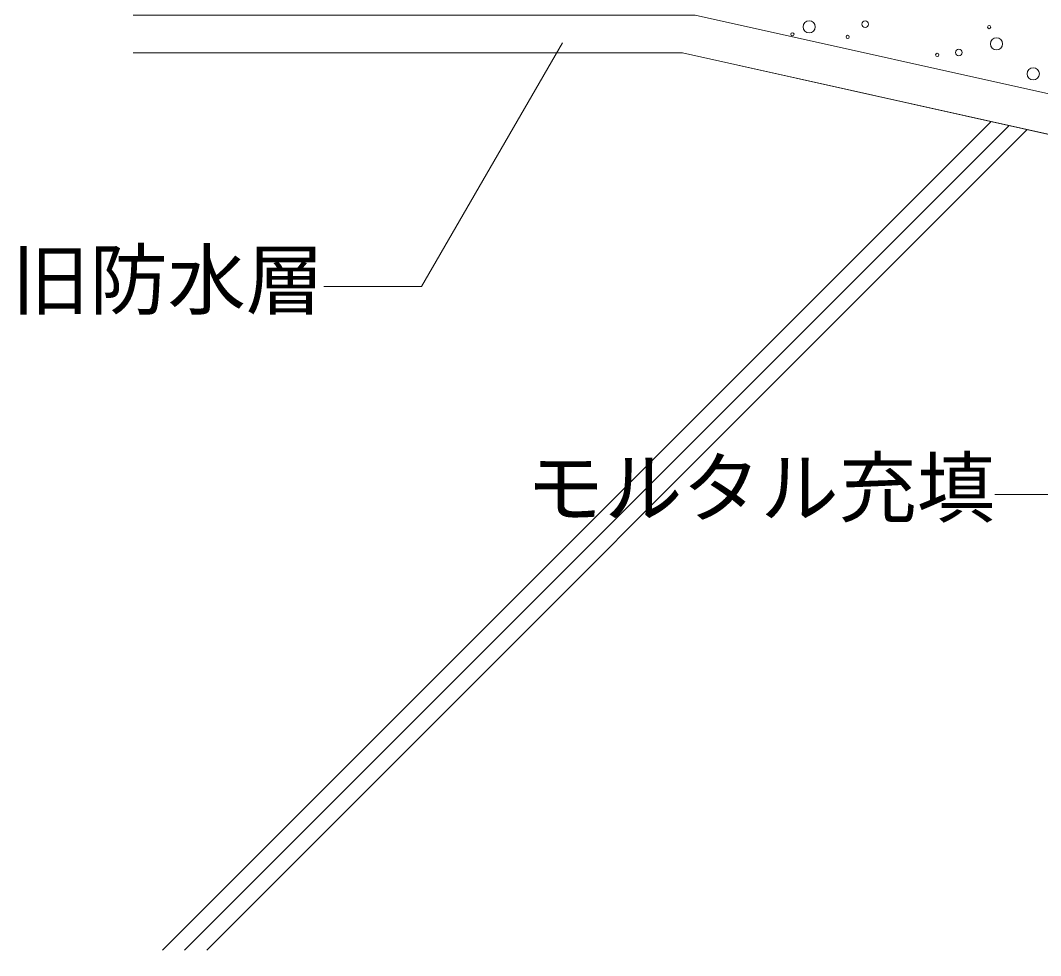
# Model space of a CAD drawing. Units: millimetres, scale not verified. Extents: x -675 to 675, y -471 to 460.
# Drawn here: x -406.3 to -145.2, y -248.8 to -9.5 of the extents above; entities that cross this region are included whole.
import ezdxf
from ezdxf.enums import TextEntityAlignment as Align

# ---------------------------------------------------------------- set-up
doc = ezdxf.new("R2010")
doc.units = ezdxf.units.MM
doc.header["$LTSCALE"] = 5
for name, color, linetype, lineweight in [('1-2_ハッチング', 9, 'Continuous', 18), ('1-A_元図・躯体', 7, 'Continuous', 18), ('1-B_その他', 30, 'Continuous', 18), ('E-E', 7, 'Continuous', 18)]:
    doc.layers.add(name, color=color, linetype=linetype, lineweight=lineweight)
doc.styles.add('ＭＳ ゴシック', font='')
doc.styles.get('ＭＳ ゴシック').set_extended_font_data('MS Gothic')

msp = doc.modelspace()

# ---------------------------------------------------------------- linework, layer by layer
at = {"layer": '1-2_ハッチング'}
for centre, radius in [((-204.437, -11.158), 1.559), ((-190.102, -10.434), 0.837), ((-208.725, -13.054), 0.418), ((-158.378, -11.212), 0.418), ((-194.594, -13.709), 0.418), ((-156.482, -15.5), 1.559), ((-171.661, -18.31), 0.418), ((-166.134, -17.719), 0.837), ((-147.086, -23.18), 1.559)]:
    msp.add_circle(centre, radius, dxfattribs=at)
at = {"layer": '1-A_元図・躯体'}
for p, q in [((-369.951, -247.417), (-157.895, -35.365)), ((-364.294, -247.417), (-153.267, -36.393)), ((-358.637, -247.417), (-148.638, -37.421))]:
    msp.add_line(p, q, dxfattribs=at)
for points in [[(-377.446, -8.13), (-239.621, -8.13), (-233.646, -8.13), (-132.346, -30.654), (-91.066, -30.654), (-66.426, -48.069)], [(-377.446, -17.83), (-236.831, -17.83), (-135.436, -40.354), (-135.436, -52.259), (-117.911, -52.259), (-117.911, -50.054), (-97.246, -50.054), (-75.581, -65.464), (-75.581, -85.774), (-57.061, -85.774), (-57.061, -102.529), (-41.181, -102.529), (-41.181, -298.038)]]:
    msp.add_lwpolyline(points, dxfattribs=at)
at = {"layer": '1-B_その他'}
for q in [(-377.446, -17.83), (-135.436, -40.354)]:
    msp.add_line((-236.831, -17.83), q, dxfattribs=at)
msp.add_lwpolyline([(-233.646, -8.13), (-132.346, -30.654), (-91.066, -30.654)], dxfattribs=at)
at = {"layer": 'E-E'}
for p, q in [((-303.626, -77.605), (-267.599, -15.206)), ((-303.626, -77.605), (-328.626, -77.605)), ((-131.884, -130.798), (-156.884, -130.798))]:
    msp.add_line(p, q, dxfattribs=at)

# ---------------------------------------------------------------- texts
at = {"layer": 'E-E', "style": 'ＭＳ ゴシック'}
for s, p in [('旧防水層', (-408.626, -87.605)), ('モルタル充填', (-276.884, -140.798))]:
    msp.add_text(s, height=14.66, dxfattribs=at).set_placement(p, align=Align.BOTTOM_LEFT)

doc.saveas('drawing.dxf')
